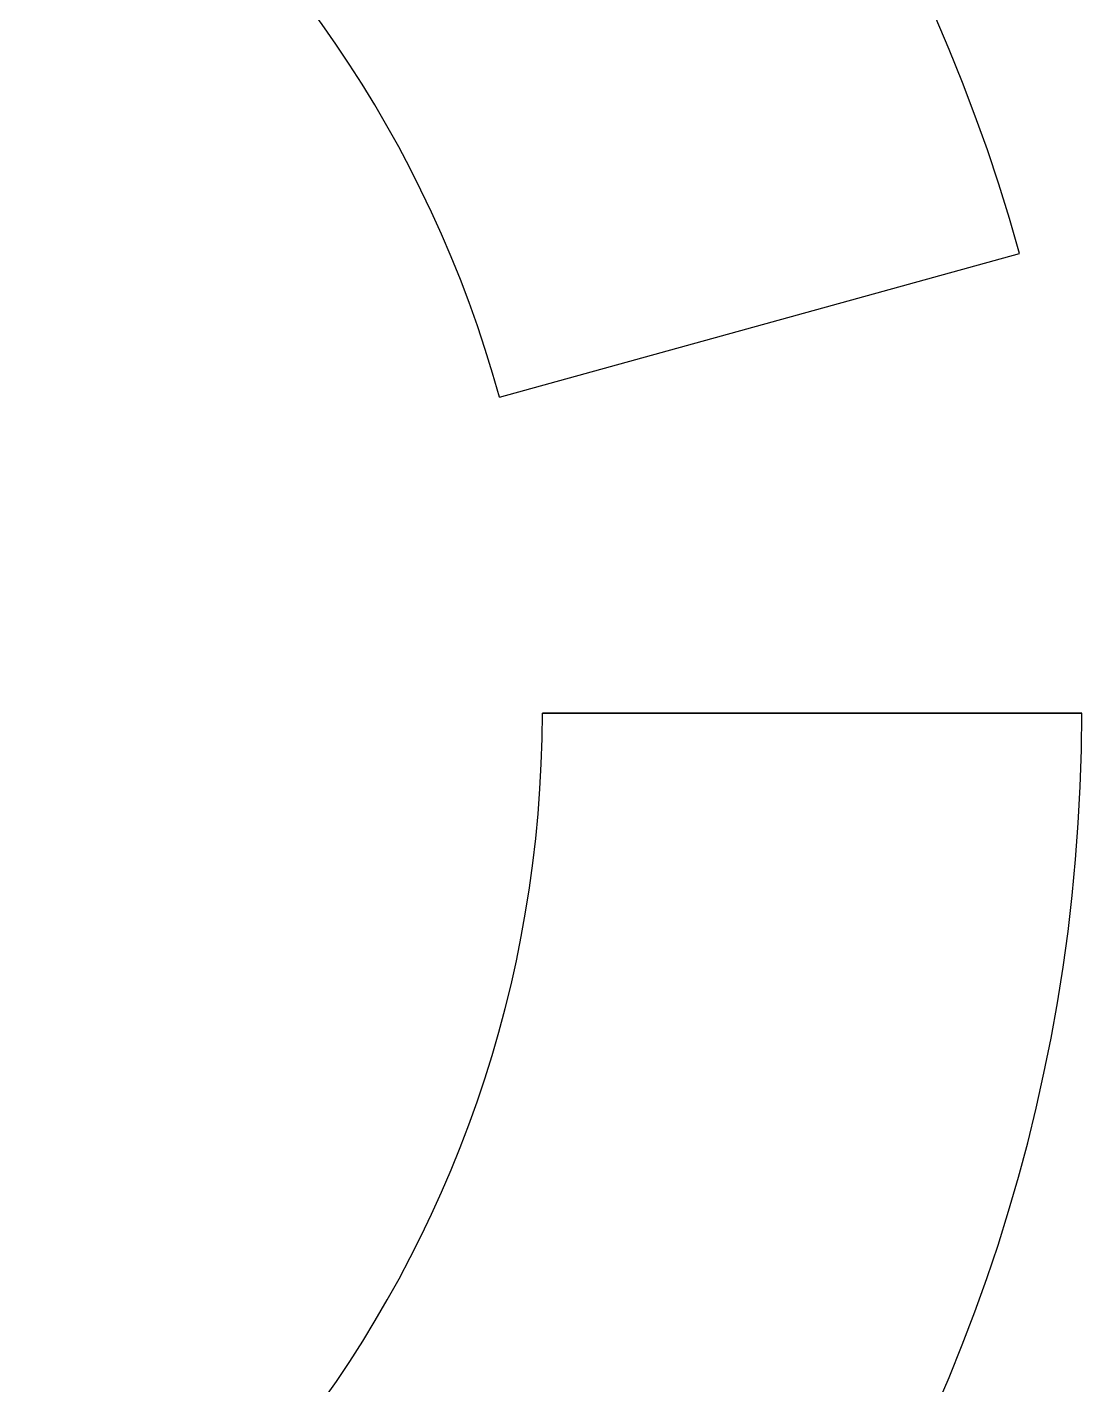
# Model space of a CAD drawing. Header units: millimetres. Extents: x 496 to 139339, y -41630 to 84383.
# Drawn here: x 55918 to 56895, y -36622 to -35364 of the extents above; entities that cross this region are included whole.
import ezdxf

# ---------------------------------------------------------------- set-up
doc = ezdxf.new("R2010")
doc.units = ezdxf.units.MM
doc.layers.add('территория', color=74, linetype='Continuous', lineweight=25)

msp = doc.modelspace()

# ---------------------------------------------------------------- linework, layer by layer
at = {"layer": 'территория'}
for p, q in [((56355.7, -35706.9), (56837.6, -35573.8)), ((56395.3, -35999.7), (56895.3, -35999.7)), ((56895.3, -35999.7), (56395.3, -35999.7))]:
    msp.add_line(p, q, dxfattribs=at)
for radius, start, end in [(1600, 15.4393, 90), (1100, 15.4393, 90), (1100, 284.5023, 0), (1600, 284.5023, 0)]:
    msp.add_arc((55295.3, -35999.7), radius, start, end, dxfattribs=at)

doc.saveas('drawing.dxf')
